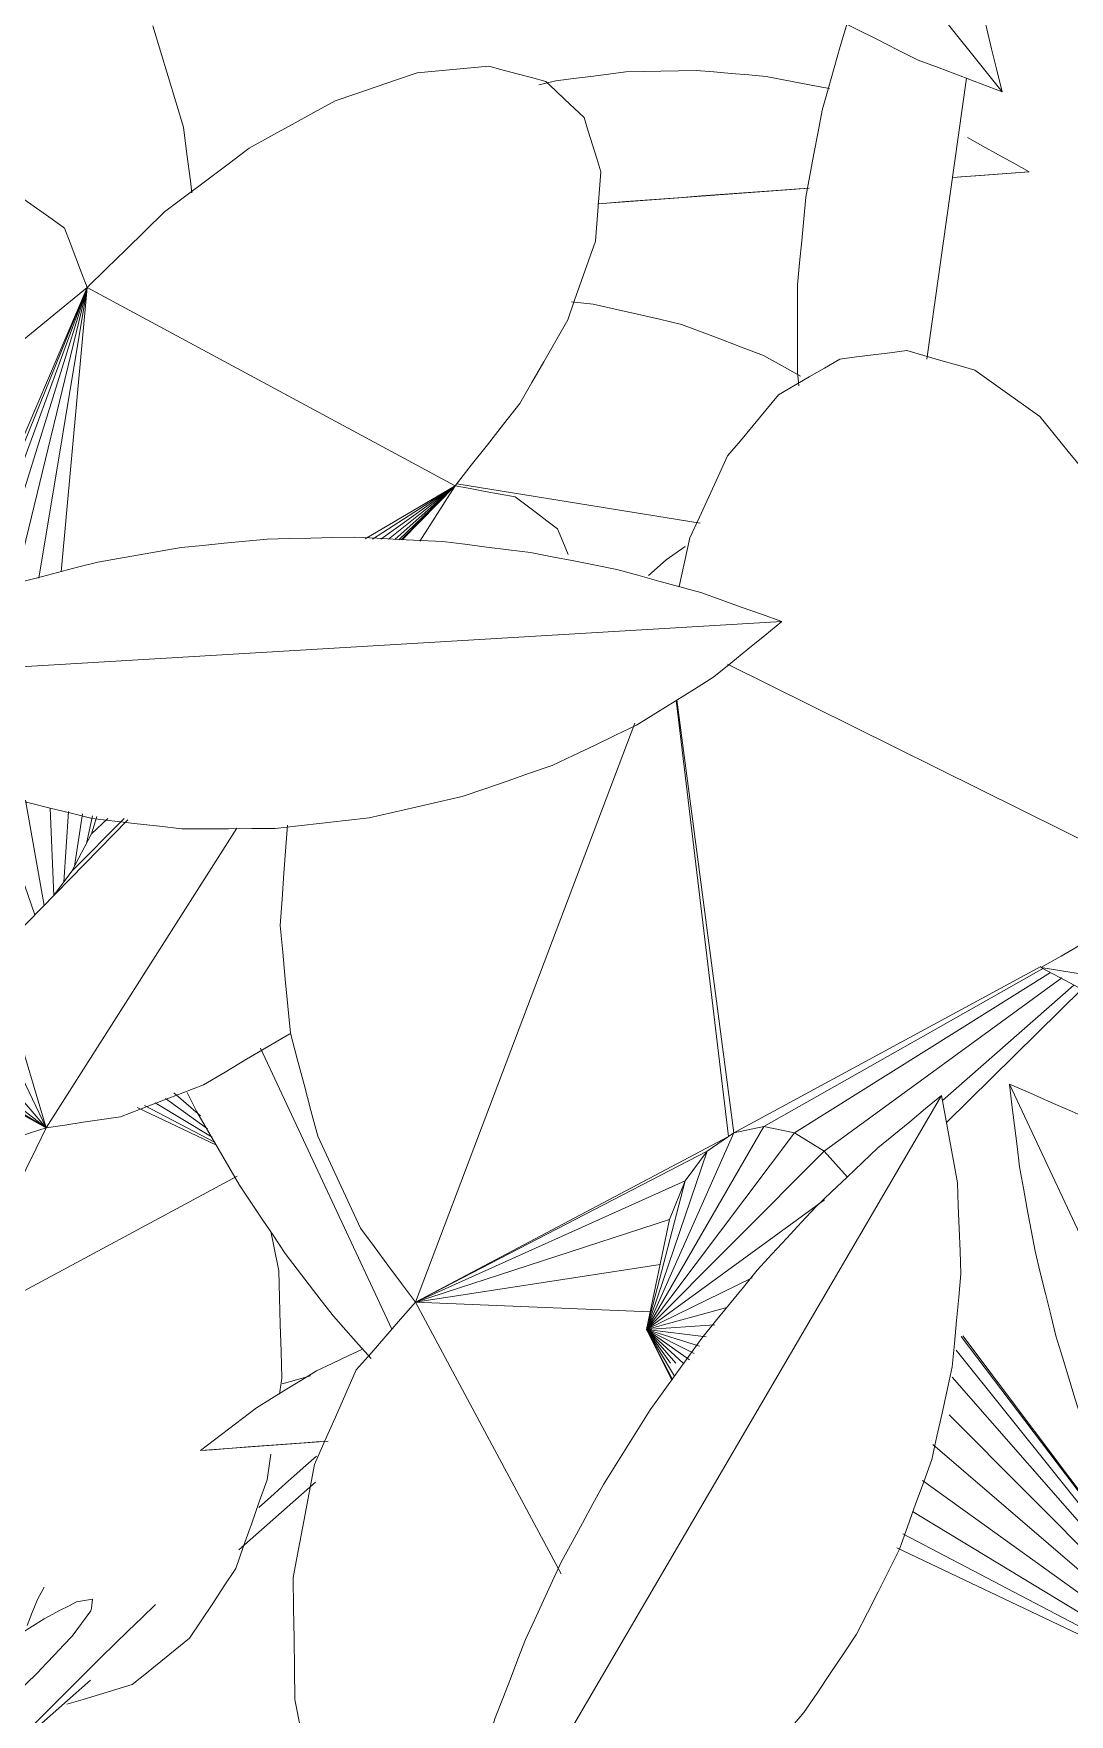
# Model space of a CAD drawing. Header units: metres. Extents: x 13.9 to 26.7, y -0.2 to 3.2.
# Drawn here: x 21.2432 to 21.3017, y 0.4246 to 0.5195 of the extents above; entities that cross this region are included whole.
import ezdxf

# ---------------------------------------------------------------- set-up
doc = ezdxf.new("R2010")
doc.units = ezdxf.units.M
doc.layers.add('Importações nas famílias', color=10, linetype='Continuous', lineweight=5)
doc.layers.add('Vegetação', color=7, linetype='Continuous', lineweight=5)

# ---------------------------------------------------------------- blocks, each defined once
blk = doc.blocks.new('Planta_pergolado_12200 - plantas pergolado_skp_Component_12-V2588-Corte 1')
at = {"layer": 'Importações nas famílias'}
for p, q in [((21.258589, 0.438685), (21.259186, 0.4392)), ((21.259145, 0.43774), (21.254815, 0.433929)), ((21.243838, 0.431808), (21.243456, 0.431128)), ((21.246446, 0.426562), (21.243363, 0.423848)), ((21.241478, 0.425078), (21.241374, 0.424282)), ((21.243274, 0.424082), (21.244014, 0.424838))]:
    blk.add_line(p, q, dxfattribs=at)
at = {"layer": 'Importações nas famílias', "flags": 128}
for points in [[(21.25886, 0.443737), (21.258062, 0.44351), (21.257265, 0.443283)], [(21.255939, 0.436309), (21.256601, 0.436903), (21.257264, 0.437497), (21.257927, 0.438091), (21.258589, 0.438685)], [(21.243456, 0.431128), (21.243162, 0.430395), (21.242869, 0.429661)], [(21.247054, 0.427869), (21.247816, 0.428611), (21.248579, 0.429353), (21.249341, 0.430095), (21.250103, 0.430837)], [(21.244014, 0.424838), (21.244774, 0.425596), (21.245534, 0.426353), (21.246294, 0.427111), (21.247054, 0.427869)]]:
    blk.add_lwpolyline(points, dxfattribs=at)
blk = doc.blocks.new('Planta_pergolado_12200 - plantas pergolado_skp_Component_12-V2589-Corte 1')
at = {"layer": 'Importações nas famílias'}
for p, q in [((21.259848, 0.440059), (21.252652, 0.439525)), ((21.258503, 0.439961), (21.259395, 0.440028))]:
    blk.add_line(p, q, dxfattribs=at)
at = {"layer": 'Importações nas famílias', "flags": 128}
for points in [[(21.261746, 0.44523), (21.260984, 0.444868), (21.260087, 0.444442), (21.25919, 0.444016)], [(21.25919, 0.444016), (21.258343, 0.443498), (21.257496, 0.44298), (21.256649, 0.442461), (21.255803, 0.441943)], [(21.255803, 0.441943), (21.255015, 0.441339), (21.254227, 0.440734), (21.253439, 0.44013), (21.252652, 0.439525)], [(21.252652, 0.439525), (21.253323, 0.439575), (21.253995, 0.439625), (21.254667, 0.439676), (21.255338, 0.439726)], [(21.255338, 0.439726), (21.256129, 0.439785), (21.25692, 0.439844), (21.257712, 0.439903), (21.258503, 0.439961)]]:
    blk.add_lwpolyline(points, dxfattribs=at)
blk = doc.blocks.new('Planta_pergolado_12200 - plantas pergolado_skp_Component_17-V2591-Corte 1')
at = {"layer": 'Importações nas famílias', "flags": 128}
for points in [[(21.245653, 0.430982), (21.245198, 0.430746), (21.244743, 0.43051), (21.244287, 0.430274), (21.243832, 0.430038)], [(21.246555, 0.431131), (21.246329, 0.431094), (21.246104, 0.431056), (21.245879, 0.431019), (21.245653, 0.430982)], [(21.246473, 0.430476), (21.246494, 0.430639), (21.246514, 0.430803), (21.246534, 0.430967), (21.246555, 0.431131)], [(21.243832, 0.430038), (21.243177, 0.429619), (21.242522, 0.429201), (21.241868, 0.428782), (21.241213, 0.428364)], [(21.245416, 0.42906), (21.24568, 0.429414), (21.245945, 0.429768), (21.246209, 0.430122), (21.246473, 0.430476)], [(21.243453, 0.426981), (21.243944, 0.427501), (21.244435, 0.42802), (21.244925, 0.42854), (21.245416, 0.42906)], [(21.24072, 0.42438), (21.241403, 0.42503), (21.242087, 0.42568), (21.24277, 0.426331), (21.243453, 0.426981)]]:
    blk.add_lwpolyline(points, dxfattribs=at)
blk = doc.blocks.new('Planta_pergolado_12200 - plantas pergolado_skp_Component_16-V2592-Corte 1')
for name in ['Planta_pergolado_12200 - plantas pergolado_skp_Component_12-V2589-Corte 1', 'Planta_pergolado_12200 - plantas pergolado_skp_Component_12-V2588-Corte 1', 'Planta_pergolado_12200 - plantas pergolado_skp_Component_17-V2591-Corte 1']:
    blk.add_blockref(name, (0, 0))
blk = doc.blocks.new('Planta_pergolado_12200 - plantas pergolado_skp_Component_12-V93-Corte 1')
at = {"layer": 'Importações nas famílias'}
for p, q in [((16.60764, 0.498011), (16.606567, 0.498764)), ((16.608627, 0.497114), (16.60764, 0.498011))]:
    blk.add_line(p, q, dxfattribs=at)
blk = doc.blocks.new('Planta_pergolado_12200 - plantas pergolado_skp_Component_17-V2645-Corte 1')
at = {"layer": 'Importações nas famílias'}
for p, q in [((21.210377, 0.47585), (21.246261, 0.505155)), ((21.246261, 0.505155), (21.238522, 0.487059)), ((21.23899, 0.487248), (21.246261, 0.505155)), ((21.239802, 0.487575), (21.246261, 0.505155)), ((21.246261, 0.505155), (21.240871, 0.48788)), ((21.246261, 0.505155), (21.242177, 0.488337)), ((21.243532, 0.48875), (21.246261, 0.505155)), ((21.244783, 0.489107), (21.246261, 0.505155)), ((21.267008, 0.493961), (21.246261, 0.505155)), ((21.261934, 0.490968), (21.267008, 0.493961)), ((21.267008, 0.493961), (21.262358, 0.490962)), ((21.267008, 0.493961), (21.262826, 0.490956)), ((21.267008, 0.493961), (21.26326, 0.49095)), ((21.267008, 0.493961), (21.263609, 0.490945)), ((21.267008, 0.493961), (21.263837, 0.490924)), ((21.267008, 0.493961), (21.263993, 0.490928)), ((21.267008, 0.493961), (21.264035, 0.490924)), ((21.267008, 0.493961), (21.26502, 0.490839)), ((21.243306, 0.469754), (21.240832, 0.47684)), ((21.24278, 0.476219), (21.243831, 0.47029)), ((21.244373, 0.470845), (21.244169, 0.475777)), ((21.244936, 0.471603), (21.245207, 0.475591)), ((21.248349, 0.475189), (21.245388, 0.472211)), ((21.245545, 0.472506), (21.245997, 0.47545)), ((21.246559, 0.47535), (21.246218, 0.473777)), ((21.246804, 0.475306), (21.246509, 0.474325)), ((21.247418, 0.475196), (21.246509, 0.474325)), ((21.24855, 0.475109), (21.241051, 0.46745)), ((21.254709, 0.474643), (21.243947, 0.457739)), ((21.246509, 0.474325), (21.245388, 0.472211)), ((21.245388, 0.472211), (21.244366, 0.470836)), ((21.241051, 0.46745), (21.243947, 0.457739)), ((21.239776, 0.466436), (21.243947, 0.457739)), ((21.237581, 0.465138), (21.243947, 0.457739)), ((21.243947, 0.457739), (21.232047, 0.464322)), ((21.243947, 0.457739), (21.23358, 0.464044)), ((21.235468, 0.464322), (21.243947, 0.457739)), ((21.208947, 0.446546), (21.243947, 0.457739))]:
    blk.add_line(p, q, dxfattribs=at)
at = {"layer": 'Importações nas famílias', "flags": 128}
for points in [[(21.260256, 0.515695), (21.261409, 0.51609), (21.262561, 0.516484), (21.263714, 0.516879), (21.264867, 0.517273)], [(21.264867, 0.517273), (21.265879, 0.517366), (21.266892, 0.517459), (21.267904, 0.517552), (21.268917, 0.517644)], [(21.268917, 0.517644), (21.26972, 0.517429), (21.270523, 0.517214), (21.271326, 0.516998), (21.27213, 0.516783)], [(21.27213, 0.516783), (21.272669, 0.516274), (21.273208, 0.515765), (21.273747, 0.515256), (21.274286, 0.514747)], [(21.255398, 0.513017), (21.256613, 0.513687), (21.257827, 0.514356), (21.259042, 0.515026), (21.260256, 0.515695)], [(21.274286, 0.514747), (21.274525, 0.51398), (21.274763, 0.513212), (21.275002, 0.512444), (21.27524, 0.511677)], [(21.250625, 0.509422), (21.251818, 0.510321), (21.253012, 0.51122), (21.254205, 0.512118), (21.255398, 0.513017)], [(21.27524, 0.511677), (21.275162, 0.510703), (21.275083, 0.509729), (21.275005, 0.508754), (21.274926, 0.50778)], [(21.242191, 0.510495), (21.242888, 0.509998), (21.243585, 0.509501), (21.244282, 0.509004), (21.24498, 0.508507)], [(21.246261, 0.505155), (21.247352, 0.506222), (21.248443, 0.507288), (21.249534, 0.508355), (21.250625, 0.509422)], [(21.24498, 0.508507), (21.2453, 0.507669), (21.24562, 0.506831), (21.245941, 0.505993), (21.246261, 0.505155)], [(21.274926, 0.50778), (21.274536, 0.506666), (21.274146, 0.505552), (21.273756, 0.504438), (21.273366, 0.503324)], [(21.273366, 0.503324), (21.272691, 0.502145), (21.272016, 0.500967), (21.27134, 0.499789), (21.270665, 0.49861)], [(21.270665, 0.49861), (21.269751, 0.497448), (21.268837, 0.496286), (21.267923, 0.495124), (21.267008, 0.493961)], [(21.267008, 0.493961), (21.267858, 0.493807), (21.268708, 0.493653), (21.269558, 0.493499), (21.270408, 0.493344)], [(21.270408, 0.493344), (21.271004, 0.492892), (21.271599, 0.49244), (21.272195, 0.491987), (21.272791, 0.491535)], [(21.272791, 0.491535), (21.273091, 0.490816), (21.273392, 0.490096)], [(21.257686, 0.463044), (21.256469, 0.462324), (21.255252, 0.461605), (21.254035, 0.460885), (21.252819, 0.460166)], [(21.252819, 0.460166), (21.251647, 0.459713), (21.250476, 0.459261), (21.249304, 0.458809), (21.248132, 0.458356)], [(21.248132, 0.458356), (21.247086, 0.458202), (21.24604, 0.458048), (21.244993, 0.457894), (21.243947, 0.457739)], [(21.243947, 0.457739), (21.243381, 0.456577), (21.242816, 0.455415), (21.24225, 0.454253), (21.241684, 0.453091)]]:
    blk.add_lwpolyline(points, dxfattribs=at)
blk = doc.blocks.new('Planta_pergolado_12200 - plantas pergolado_skp_Component_16-V2646-Corte 1')
blk.add_blockref('Planta_pergolado_12200 - plantas pergolado_skp_Component_17-V2645-Corte 1', (0, 0))
at = {"extrusion": (0, 0, -1), "zscale": -0.9999999999999994}
blk.add_blockref('Planta_pergolado_12200 - plantas pergolado_skp_Component_12-V93-Corte 1', (-37.88655, -0.008219), dxfattribs=at)
blk = doc.blocks.new('Planta_pergolado_12200 - plantas pergolado_skp_Component_12-V2654-Corte 1')
at = {"layer": 'Importações nas famílias'}
for p, q in [((21.296486, 0.521413), (21.298687, 0.537071)), ((21.296319, 0.534033), (21.295776, 0.533114)), ((21.296911, 0.534793), (21.296319, 0.534033)), ((21.289086, 0.51995), (21.289131, 0.520066)), ((21.293632, 0.501108), (21.29586, 0.516962)), ((21.286409, 0.499606), (21.286335, 0.500378))]:
    blk.add_line(p, q, dxfattribs=at)
at = {"layer": 'Importações nas famílias', "flags": 128}
for points in [[(21.295718, 0.533197), (21.29646, 0.534166), (21.297202, 0.535134), (21.297944, 0.536103), (21.298687, 0.537071)], [(21.293762, 0.530065), (21.294414, 0.531109), (21.295066, 0.532153), (21.295718, 0.533197)], [(21.287715, 0.515156), (21.288058, 0.516354), (21.2884, 0.517553), (21.288743, 0.518752), (21.289086, 0.51995)], [(21.286794, 0.510259), (21.287024, 0.511483), (21.287254, 0.512708), (21.287485, 0.513932), (21.287715, 0.515156)], [(21.286332, 0.505315), (21.286447, 0.506551), (21.286563, 0.507787), (21.286678, 0.509023), (21.286794, 0.510259)], [(21.286335, 0.500378), (21.286334, 0.501613), (21.286333, 0.502847), (21.286333, 0.504081), (21.286332, 0.505315)]]:
    blk.add_lwpolyline(points, dxfattribs=at)
blk = doc.blocks.new('Planta_pergolado_12200 - plantas pergolado_skp_Component_16-V2656-Corte 1')
blk.add_blockref('Planta_pergolado_12200 - plantas pergolado_skp_Component_12-V2654-Corte 1', (0, 0))
blk = doc.blocks.new('Planta_pergolado_12200 - plantas pergolado_skp_-V2661-Corte 1')
for name in ['Planta_pergolado_12200 - plantas pergolado_skp_Component_16-V2656-Corte 1', 'Planta_pergolado_12200 - plantas pergolado_skp_Component_16-V2646-Corte 1']:
    blk.add_blockref(name, (0, 0))
blk = doc.blocks.new('Planta_pergolado_12200 - plantas pergolado_skp_-V2662-Corte 1')
for name in ['Planta_pergolado_12200 - plantas pergolado_skp_-V2661-Corte 1', 'Planta_pergolado_12200 - plantas pergolado_skp_Component_16-V2592-Corte 1']:
    blk.add_blockref(name, (0, 0))
blk = doc.blocks.new('Planta_pergolado_12200 - plantas pergolado_skp_Component_12-V98-Corte 1')
at = {"layer": 'Importações nas famílias'}
blk.add_line((16.678816, 0.396861), (16.645521, 0.355143), dxfattribs=at)
at = {"layer": 'Importações nas famílias', "flags": 128}
for points in [[(16.678816, 0.396861), (16.677868, 0.396513), (16.67692, 0.396165), (16.675971, 0.395818), (16.675023, 0.39547)], [(16.679279, 0.393304), (16.679163, 0.394193), (16.679047, 0.395083), (16.678932, 0.395972), (16.678816, 0.396861)], [(16.675023, 0.39547), (16.67409, 0.395001), (16.673157, 0.394533), (16.672224, 0.394064), (16.671291, 0.393596)], [(16.671291, 0.393596), (16.670383, 0.393012), (16.669476, 0.392428), (16.668568, 0.391844), (16.667661, 0.39126)], [(16.679018, 0.389452), (16.679083, 0.390415), (16.679148, 0.391378), (16.679213, 0.392341), (16.679279, 0.393304)], [(16.667661, 0.39126), (16.666789, 0.390567), (16.665917, 0.389873), (16.665045, 0.38918), (16.664173, 0.388487)], [(16.678039, 0.385394), (16.678283, 0.386408), (16.678528, 0.387423), (16.678773, 0.388437), (16.679018, 0.389452)], [(16.664173, 0.388487), (16.663346, 0.387693), (16.662519, 0.386899), (16.661692, 0.386104), (16.660866, 0.38531)], [(16.660866, 0.38531), (16.660093, 0.384423), (16.659321, 0.383536), (16.658549, 0.382649), (16.657776, 0.381762)], [(16.676365, 0.381225), (16.676784, 0.382267), (16.677202, 0.383309), (16.67762, 0.384352), (16.678039, 0.385394)], [(16.657776, 0.381762), (16.657067, 0.380793), (16.656358, 0.379823), (16.655648, 0.378854), (16.654939, 0.377884)], [(16.674036, 0.377045), (16.674619, 0.37809), (16.675201, 0.379135), (16.675783, 0.38018), (16.676365, 0.381225)], [(16.654939, 0.377884), (16.654301, 0.376843), (16.653662, 0.375801), (16.653024, 0.37476), (16.652385, 0.373718)], [(16.671107, 0.372949), (16.671839, 0.373973), (16.672571, 0.374997), (16.673304, 0.376021), (16.674036, 0.377045)], [(16.652385, 0.373718), (16.651825, 0.372617), (16.651265, 0.371515), (16.650704, 0.370413), (16.650144, 0.369312)], [(16.667645, 0.369036), (16.66851, 0.370014), (16.669376, 0.370993), (16.670241, 0.371971), (16.671107, 0.372949)], [(16.650144, 0.369312), (16.649667, 0.368162), (16.649191, 0.367012), (16.648715, 0.365862), (16.648239, 0.364712)], [(16.663732, 0.365396), (16.66471, 0.366306), (16.665688, 0.367216), (16.666666, 0.368126), (16.667645, 0.369036)], [(16.65946, 0.362115), (16.660528, 0.362936), (16.661596, 0.363756), (16.662664, 0.364576), (16.663732, 0.365396)], [(16.648239, 0.364712), (16.647852, 0.363527), (16.647466, 0.362342), (16.647079, 0.361157), (16.646692, 0.359972)], [(16.65493, 0.35927), (16.656062, 0.359982), (16.657195, 0.360693), (16.658327, 0.361404), (16.65946, 0.362115)], [(16.646692, 0.359972), (16.646399, 0.358765), (16.646106, 0.357558), (16.645813, 0.356351), (16.645521, 0.355143)], [(16.650246, 0.356928), (16.651417, 0.357514), (16.652588, 0.358099), (16.653759, 0.358685), (16.65493, 0.35927)], [(16.645521, 0.355143), (16.646702, 0.35559), (16.647883, 0.356036), (16.649065, 0.356482), (16.650246, 0.356928)]]:
    blk.add_lwpolyline(points, dxfattribs=at)
blk = doc.blocks.new('Planta_pergolado_12200 - plantas pergolado_skp_Component_12-V99-Corte 1')
at = {"layer": 'Importações nas famílias'}
blk.add_line((16.590183, 0.297102), (16.643327, 0.305728), dxfattribs=at)
at = {"layer": 'Importações nas famílias', "flags": 128}
for points in [[(16.612776, 0.312158), (16.61153, 0.311871), (16.610284, 0.311584), (16.609039, 0.311297), (16.607793, 0.31101)], [(16.617995, 0.312666), (16.61669, 0.312539), (16.615385, 0.312412), (16.614081, 0.312285), (16.612776, 0.312158)], [(16.623329, 0.312523), (16.621995, 0.312559), (16.620662, 0.312595), (16.619329, 0.31263), (16.617995, 0.312666)], [(16.628652, 0.311732), (16.627321, 0.31193), (16.625991, 0.312127), (16.62466, 0.312325), (16.623329, 0.312523)], [(16.63384, 0.310311), (16.632543, 0.310666), (16.631246, 0.311021), (16.629949, 0.311377), (16.628652, 0.311732)], [(16.607793, 0.31101), (16.606636, 0.31057), (16.605479, 0.31013), (16.604322, 0.30969), (16.603164, 0.30925)], [(16.63877, 0.308294), (16.637537, 0.308798), (16.636305, 0.309302), (16.635072, 0.309807), (16.63384, 0.310311)], [(16.603164, 0.30925), (16.602123, 0.308667), (16.601081, 0.308084), (16.60004, 0.307501), (16.598998, 0.306919)], [(16.643327, 0.305728), (16.642188, 0.30637), (16.641048, 0.307011), (16.639909, 0.307653), (16.63877, 0.308294)], [(16.598998, 0.306919), (16.598096, 0.306207), (16.597195, 0.305495), (16.596293, 0.304782), (16.595392, 0.30407)], [(16.639026, 0.303411), (16.640101, 0.30399), (16.641176, 0.304569), (16.642252, 0.305149), (16.643327, 0.305728)], [(16.595392, 0.30407), (16.594651, 0.303246), (16.593911, 0.302422), (16.593171, 0.301597), (16.59243, 0.300773)], [(16.63453, 0.301331), (16.635654, 0.301851), (16.636778, 0.302371), (16.637902, 0.302891), (16.639026, 0.303411)], [(16.59243, 0.300773), (16.591868, 0.299855), (16.591307, 0.298938), (16.590745, 0.29802), (16.590183, 0.297102)], [(16.629889, 0.299511), (16.631049, 0.299966), (16.632209, 0.300421), (16.633369, 0.300876), (16.63453, 0.301331)], [(16.625155, 0.297973), (16.626338, 0.298358), (16.627522, 0.298742), (16.628705, 0.299127), (16.629889, 0.299511)], [(16.62038, 0.296732), (16.621574, 0.297043), (16.622767, 0.297353), (16.623961, 0.297663), (16.625155, 0.297973)], [(16.590183, 0.297102), (16.591089, 0.296845), (16.591994, 0.296587), (16.5929, 0.296329), (16.593805, 0.296071)], [(16.593805, 0.296071), (16.594788, 0.295893), (16.59577, 0.295715), (16.596753, 0.295537), (16.597735, 0.295359)], [(16.615617, 0.295804), (16.616808, 0.296036), (16.617999, 0.296268), (16.619189, 0.2965), (16.62038, 0.296732)], [(16.597735, 0.295359), (16.598784, 0.295262), (16.599832, 0.295166), (16.600881, 0.29507), (16.601929, 0.294973)], [(16.601929, 0.294973), (16.603032, 0.29496), (16.604135, 0.294946), (16.605238, 0.294933), (16.606341, 0.294919)], [(16.606341, 0.294919), (16.607485, 0.294989), (16.60863, 0.295058), (16.609775, 0.295128), (16.61092, 0.295197)], [(16.61092, 0.295197), (16.612095, 0.295349), (16.613269, 0.2955), (16.614443, 0.295652), (16.615617, 0.295804)]]:
    blk.add_lwpolyline(points, dxfattribs=at)
blk = doc.blocks.new('Planta_pergolado_12200 - plantas pergolado_skp_Component_12-V100-Corte 1')
at = {"layer": 'Importações nas famílias'}
blk.add_line((16.677018, 0.250464), (16.64893, 0.298506), dxfattribs=at)
at = {"layer": 'Importações nas famílias', "flags": 128}
for points in [[(16.64893, 0.298506), (16.648708, 0.297273), (16.648486, 0.296041), (16.648264, 0.294808), (16.648042, 0.293576)], [(16.652526, 0.295537), (16.651627, 0.296279), (16.650728, 0.297022), (16.649829, 0.297764), (16.64893, 0.298506)], [(16.656006, 0.29224), (16.655136, 0.293064), (16.654266, 0.293889), (16.653396, 0.294713), (16.652526, 0.295537)], [(16.648042, 0.293576), (16.647991, 0.292289), (16.647941, 0.291002), (16.64789, 0.289716), (16.647839, 0.288429)], [(16.65933, 0.28865), (16.658499, 0.289547), (16.657668, 0.290445), (16.656837, 0.291342), (16.656006, 0.29224)], [(16.647839, 0.288429), (16.64796, 0.287118), (16.648082, 0.285807), (16.648203, 0.284496), (16.648325, 0.283185)], [(16.662461, 0.284808), (16.661678, 0.285768), (16.660895, 0.286729), (16.660112, 0.287689), (16.65933, 0.28865)], [(16.665365, 0.280756), (16.664639, 0.281769), (16.663913, 0.282782), (16.663187, 0.283795), (16.662461, 0.284808)], [(16.648325, 0.283185), (16.648615, 0.28188), (16.648906, 0.280576), (16.649197, 0.279271), (16.649487, 0.277967)], [(16.668009, 0.276539), (16.667348, 0.277593), (16.666687, 0.278647), (16.666026, 0.279701), (16.665365, 0.280756)], [(16.649487, 0.277967), (16.649941, 0.2767), (16.650394, 0.275432), (16.650847, 0.274165), (16.651301, 0.272898)], [(16.670365, 0.272204), (16.669776, 0.273288), (16.669187, 0.274372), (16.668598, 0.275455), (16.668009, 0.276539)], [(16.651301, 0.272898), (16.651906, 0.271697), (16.652511, 0.270497), (16.653116, 0.269297), (16.653721, 0.268096)], [(16.672405, 0.2678), (16.671895, 0.268901), (16.671385, 0.270002), (16.670875, 0.271103), (16.670365, 0.272204)], [(16.653721, 0.268096), (16.654464, 0.266991), (16.655207, 0.265886), (16.65595, 0.26478), (16.656693, 0.263675)], [(16.674107, 0.263375), (16.673682, 0.264481), (16.673256, 0.265587), (16.67283, 0.266694), (16.672405, 0.2678)], [(16.656693, 0.263675), (16.657556, 0.262691), (16.658419, 0.261707), (16.659282, 0.260722), (16.660145, 0.259738)], [(16.675453, 0.258978), (16.675116, 0.260077), (16.67478, 0.261176), (16.674444, 0.262275), (16.674107, 0.263375)], [(16.660145, 0.259738), (16.661108, 0.258898), (16.662072, 0.258058), (16.663035, 0.257218), (16.663998, 0.256377)], [(16.676427, 0.254658), (16.676183, 0.255738), (16.67594, 0.256818), (16.675696, 0.257898), (16.675453, 0.258978)], [(16.663998, 0.256377), (16.665038, 0.255701), (16.666079, 0.255025), (16.66712, 0.254348), (16.66816, 0.253672)], [(16.677018, 0.250464), (16.67687, 0.251513), (16.676723, 0.252561), (16.676575, 0.25361), (16.676427, 0.254658)], [(16.66816, 0.253672), (16.669254, 0.253175), (16.670347, 0.252679), (16.671441, 0.252182), (16.672534, 0.251685)], [(16.672534, 0.251685), (16.673655, 0.25138), (16.674776, 0.251075), (16.675897, 0.250769), (16.677018, 0.250464)]]:
    blk.add_lwpolyline(points, dxfattribs=at)
blk = doc.blocks.new('Planta_pergolado_12200 - plantas pergolado_skp_Component_12-V101-Corte 1')
at = {"layer": 'Importações nas famílias'}
blk.add_line((16.621676, 0.249074), (16.645103, 0.299144), dxfattribs=at)
at = {"layer": 'Importações nas famílias', "flags": 128}
for points in [[(16.645103, 0.299144), (16.643924, 0.298627), (16.642745, 0.29811), (16.641566, 0.297593), (16.640387, 0.297076)], [(16.644533, 0.294468), (16.644676, 0.295637), (16.644818, 0.296806), (16.644961, 0.297975), (16.645103, 0.299144)], [(16.640387, 0.297076), (16.639266, 0.296389), (16.638146, 0.295702), (16.637026, 0.295015), (16.635905, 0.294328)], [(16.635905, 0.294328), (16.63487, 0.293487), (16.633835, 0.292646), (16.6328, 0.291805), (16.631765, 0.290964)], [(16.643656, 0.289712), (16.643875, 0.290901), (16.644094, 0.29209), (16.644314, 0.293279), (16.644533, 0.294468)], [(16.631765, 0.290964), (16.630839, 0.289988), (16.629914, 0.289013), (16.628988, 0.288038), (16.628062, 0.287063)], [(16.642483, 0.284928), (16.642776, 0.286124), (16.643069, 0.28732), (16.643363, 0.288516), (16.643656, 0.289712)], [(16.628062, 0.287063), (16.627268, 0.285976), (16.626473, 0.28489), (16.625679, 0.283803), (16.624884, 0.282717)], [(16.641026, 0.280171), (16.64139, 0.281361), (16.641755, 0.28255), (16.642119, 0.283739), (16.642483, 0.284928)], [(16.624884, 0.282717), (16.62424, 0.281544), (16.623595, 0.280372), (16.622951, 0.2792), (16.622306, 0.278027)], [(16.639302, 0.275493), (16.639733, 0.276663), (16.640164, 0.277832), (16.640595, 0.279002), (16.641026, 0.280171)], [(16.622306, 0.278027), (16.621826, 0.276797), (16.621347, 0.275566), (16.620867, 0.274335), (16.620387, 0.273105)], [(16.63733, 0.270946), (16.637823, 0.272083), (16.638316, 0.27322), (16.638809, 0.274357), (16.639302, 0.275493)], [(16.620387, 0.273105), (16.620084, 0.271845), (16.61978, 0.270585), (16.619477, 0.269325), (16.619173, 0.268064)], [(16.635132, 0.266581), (16.635682, 0.267672), (16.636231, 0.268764), (16.636781, 0.269855), (16.63733, 0.270946)], [(16.619173, 0.268064), (16.619053, 0.266804), (16.618933, 0.265544), (16.618813, 0.264285), (16.618693, 0.263025)], [(16.632733, 0.262445), (16.633332, 0.263479), (16.633932, 0.264513), (16.634532, 0.265547), (16.635132, 0.266581)], [(16.618693, 0.263025), (16.618759, 0.261794), (16.618825, 0.260564), (16.618891, 0.259334), (16.618957, 0.258103)], [(16.630158, 0.258586), (16.630801, 0.259551), (16.631445, 0.260516), (16.632089, 0.26148), (16.632733, 0.262445)], [(16.618957, 0.258103), (16.619207, 0.256932), (16.619458, 0.25576), (16.619709, 0.254588), (16.619959, 0.253417)], [(16.627436, 0.255045), (16.628117, 0.25593), (16.628797, 0.256816), (16.629477, 0.257701), (16.630158, 0.258586)], [(16.624599, 0.251863), (16.625308, 0.252658), (16.626017, 0.253454), (16.626727, 0.25425), (16.627436, 0.255045)], [(16.619959, 0.253417), (16.620388, 0.252331), (16.620818, 0.251245), (16.621247, 0.25016), (16.621676, 0.249074)], [(16.621676, 0.249074), (16.622407, 0.249771), (16.623138, 0.250468), (16.623868, 0.251166), (16.624599, 0.251863)]]:
    blk.add_lwpolyline(points, dxfattribs=at)
blk = doc.blocks.new('Planta_pergolado_12200 - plantas pergolado_skp_Component_12-V102-Corte 1')
at = {"layer": 'Importações nas famílias'}
blk.add_line((16.712955, 0.321979), (16.657951, 0.325246), dxfattribs=at)
at = {"layer": 'Importações nas famílias', "flags": 128}
for points in [[(16.672115, 0.329144), (16.670897, 0.328903), (16.669679, 0.328663), (16.668462, 0.328422), (16.667244, 0.328181)], [(16.677063, 0.329754), (16.675826, 0.329602), (16.674589, 0.329449), (16.673352, 0.329296), (16.672115, 0.329144)], [(16.682035, 0.330005), (16.680792, 0.329943), (16.679549, 0.32988), (16.678306, 0.329817), (16.677063, 0.329754)], [(16.686973, 0.329895), (16.685739, 0.329923), (16.684504, 0.32995), (16.683269, 0.329978), (16.682035, 0.330005)], [(16.691825, 0.329424), (16.690612, 0.329542), (16.689399, 0.329659), (16.688186, 0.329777), (16.686973, 0.329895)], [(16.696536, 0.328598), (16.695358, 0.328804), (16.69418, 0.329011), (16.693003, 0.329217), (16.691825, 0.329424)], [(16.667244, 0.328181), (16.666059, 0.327855), (16.664875, 0.327529), (16.66369, 0.327203), (16.662505, 0.326877)], [(16.701053, 0.327425), (16.699924, 0.327718), (16.698794, 0.328011), (16.697665, 0.328304), (16.696536, 0.328598)], [(16.705326, 0.325919), (16.704258, 0.326296), (16.70319, 0.326672), (16.702121, 0.327049), (16.701053, 0.327425)], [(16.662505, 0.326877), (16.661367, 0.32647), (16.660228, 0.326062), (16.65909, 0.325654), (16.657951, 0.325246)], [(16.709309, 0.324097), (16.708313, 0.324553), (16.707317, 0.325008), (16.706322, 0.325464), (16.705326, 0.325919)], [(16.657951, 0.325246), (16.65891, 0.324465), (16.659869, 0.323683), (16.660827, 0.322901), (16.661786, 0.32212)], [(16.712955, 0.321979), (16.712044, 0.322509), (16.711132, 0.323038), (16.71022, 0.323568), (16.709309, 0.324097)], [(16.661786, 0.32212), (16.662874, 0.321437), (16.663961, 0.320755), (16.665049, 0.320073), (16.666137, 0.31939)], [(16.709747, 0.319271), (16.710549, 0.319948), (16.711351, 0.320625), (16.712153, 0.321302), (16.712955, 0.321979)], [(16.666137, 0.31939), (16.667328, 0.318823), (16.668519, 0.318257), (16.669711, 0.31769), (16.670902, 0.317123)], [(16.70593, 0.317027), (16.706884, 0.317588), (16.707839, 0.318149), (16.708793, 0.31871), (16.709747, 0.319271)], [(16.670902, 0.317123), (16.672169, 0.316685), (16.673436, 0.316246), (16.674703, 0.315808), (16.675969, 0.31537)], [(16.701594, 0.3153), (16.702678, 0.315732), (16.703762, 0.316163), (16.704846, 0.316595), (16.70593, 0.317027)], [(16.675969, 0.31537), (16.677282, 0.315071), (16.678595, 0.314772), (16.679908, 0.314473), (16.681221, 0.314173)], [(16.69684, 0.31413), (16.698028, 0.314423), (16.699217, 0.314715), (16.700405, 0.315008), (16.701594, 0.3153)], [(16.681221, 0.314173), (16.682549, 0.31402), (16.683876, 0.313867), (16.685204, 0.313714), (16.686532, 0.313561)], [(16.69178, 0.313546), (16.693045, 0.313692), (16.69431, 0.313838), (16.695575, 0.313984), (16.69684, 0.31413)], [(16.686532, 0.313561), (16.687844, 0.313557), (16.689156, 0.313553), (16.690468, 0.31355), (16.69178, 0.313546)]]:
    blk.add_lwpolyline(points, dxfattribs=at)
blk = doc.blocks.new('Planta_pergolado_12200 - plantas pergolado_skp_Component_17-V2716-Corte 1')
at = {"layer": 'Importações nas famílias'}
for p, q in [((21.282386, 0.483894), (21.308047, 0.47117)), ((21.279486, 0.481861), (21.282434, 0.457249)), ((21.282738, 0.45746), (21.279526, 0.481889)), ((21.264774, 0.447901), (21.277158, 0.480574)), ((21.300059, 0.466843), (21.282738, 0.45746)), ((21.300244, 0.46676), (21.28442, 0.457817)), ((21.286159, 0.45746), (21.300594, 0.466501)), ((21.287835, 0.456412), (21.301233, 0.466194)), ((21.294507, 0.459285), (21.301917, 0.465789)), ((21.294731, 0.458041), (21.302398, 0.4656)), ((21.282434, 0.457249), (21.264774, 0.447901)), ((21.27781, 0.446363), (21.28442, 0.457817)), ((21.27781, 0.446363), (21.282738, 0.45746)), ((21.27781, 0.446363), (21.286159, 0.45746)), ((21.282434, 0.457249), (21.281227, 0.456412)), ((21.282738, 0.45746), (21.282434, 0.457249)), ((21.28442, 0.457817), (21.282738, 0.45746)), ((21.286159, 0.45746), (21.28442, 0.457817)), ((21.287835, 0.456412), (21.286159, 0.45746)), ((21.281227, 0.456412), (21.264774, 0.447901)), ((21.27781, 0.446363), (21.281227, 0.456412)), ((21.27781, 0.446363), (21.287835, 0.456412)), ((21.281227, 0.456412), (21.279989, 0.454744)), ((21.289149, 0.45495), (21.287835, 0.456412)), ((21.279989, 0.454744), (21.264774, 0.447901)), ((21.27781, 0.446363), (21.279989, 0.454744)), ((21.279989, 0.454744), (21.279109, 0.452571)), ((21.27781, 0.446363), (21.287851, 0.453665)), ((21.279109, 0.452571), (21.264774, 0.447901)), ((21.27781, 0.446363), (21.279109, 0.452571)), ((21.278577, 0.450029), (21.264774, 0.447901)), ((21.283774, 0.449268), (21.27781, 0.446363)), ((21.264774, 0.447901), (21.272989, 0.432578)), ((21.278035, 0.44735), (21.264774, 0.447901)), ((21.27781, 0.446363), (21.282347, 0.44759)), ((21.281657, 0.446627), (21.27781, 0.446363)), ((21.279169, 0.444451), (21.27781, 0.446363)), ((21.27781, 0.446363), (21.280235, 0.444643)), ((21.28049, 0.444999), (21.27781, 0.446363)), ((21.27781, 0.446363), (21.280793, 0.445421)), ((21.281167, 0.445944), (21.27781, 0.446363)), ((21.27781, 0.446363), (21.279882, 0.444451)), ((21.27781, 0.446363), (21.279467, 0.444451)), ((21.27781, 0.446363), (21.279388, 0.443716)), ((21.27781, 0.446363), (21.279271, 0.443542)), ((21.27781, 0.446363), (21.279235, 0.443488)), ((21.306156, 0.431959), (21.295552, 0.445969)), ((21.306084, 0.432112), (21.29566, 0.445993)), ((21.306587, 0.431038), (21.295287, 0.44519)), ((21.307159, 0.429825), (21.295051, 0.443667)), ((21.307889, 0.428467), (21.294884, 0.441548)), ((21.308456, 0.427418), (21.293965, 0.439858)), ((21.308853, 0.426684), (21.293379, 0.437831)), ((21.309115, 0.426201), (21.292816, 0.436083)), ((21.309275, 0.425905), (21.292273, 0.434818)), ((21.291938, 0.434038), (21.30936, 0.425747))]:
    blk.add_line(p, q, dxfattribs=at)
at = {"layer": 'Importações nas famílias', "flags": 128}
for points in [[(21.288712, 0.50112), (21.28785, 0.500613), (21.286988, 0.500106), (21.286127, 0.499599), (21.285265, 0.499093)], [(21.292488, 0.501597), (21.291544, 0.501478), (21.2906, 0.501359), (21.289656, 0.501239), (21.288712, 0.50112)], [(21.296336, 0.50049), (21.295374, 0.500767), (21.294412, 0.501043), (21.29345, 0.50132), (21.292488, 0.501597)], [(21.299995, 0.497875), (21.29908, 0.498529), (21.298166, 0.499182), (21.297251, 0.499836), (21.296336, 0.50049)], [(21.285265, 0.499093), (21.284544, 0.498232), (21.283824, 0.497372), (21.283103, 0.496512), (21.282383, 0.495652)], [(21.303213, 0.49393), (21.302409, 0.494916), (21.301604, 0.495902), (21.300799, 0.496889), (21.299995, 0.497875)], [(21.282383, 0.495652), (21.281852, 0.494497), (21.281322, 0.493343), (21.280791, 0.492188), (21.280261, 0.491033)], [(21.280261, 0.491033), (21.279957, 0.489662), (21.279653, 0.488292)], [(21.257555, 0.474812), (21.257466, 0.473588), (21.257359, 0.472111), (21.257252, 0.470635), (21.257144, 0.469158)], [(21.257144, 0.469158), (21.257289, 0.46764), (21.257433, 0.466122), (21.257577, 0.464604), (21.257721, 0.463086)], [(21.257721, 0.463086), (21.258107, 0.46163), (21.258493, 0.460174), (21.258879, 0.458718), (21.259265, 0.457262)], [(21.259265, 0.457262), (21.259867, 0.455967), (21.260468, 0.454672), (21.261069, 0.453377), (21.261671, 0.452082)], [(21.261671, 0.452082), (21.262446, 0.451037), (21.263222, 0.449992), (21.263998, 0.448947), (21.264774, 0.447901)], [(21.264774, 0.447901), (21.26394, 0.446944), (21.263107, 0.445987), (21.262273, 0.44503), (21.261439, 0.444074)], [(21.261439, 0.444074), (21.260848, 0.44274), (21.260257, 0.441407), (21.259666, 0.440074), (21.259075, 0.43874)], [(21.259075, 0.43874), (21.258778, 0.437144), (21.25848, 0.435549), (21.258182, 0.433953), (21.257884, 0.432357)], [(21.257884, 0.432357), (21.257905, 0.430635), (21.257926, 0.428913), (21.257947, 0.427191), (21.257967, 0.425469)], [(21.257967, 0.425469), (21.258305, 0.423768), (21.258643, 0.422068), (21.25898, 0.420367), (21.259318, 0.418666)]]:
    blk.add_lwpolyline(points, dxfattribs=at)
blk = doc.blocks.new('Planta_pergolado_12200 - plantas pergolado_skp_Component_16-V2717-Corte 1')
at = {"extrusion": (0, 0, -1)}
for name, zscale in [('Planta_pergolado_12200 - plantas pergolado_skp_Component_12-V98-Corte 1', -1), ('Planta_pergolado_12200 - plantas pergolado_skp_Component_12-V102-Corte 1', -0.9999999999999998), ('Planta_pergolado_12200 - plantas pergolado_skp_Component_12-V99-Corte 1', -1), ('Planta_pergolado_12200 - plantas pergolado_skp_Component_12-V101-Corte 1', -0.9999999999999997), ('Planta_pergolado_12200 - plantas pergolado_skp_Component_12-V100-Corte 1', -1)]:
    blk.add_blockref(name, (-37.943386, 0.161062), dxfattribs=dict(at, zscale=zscale))
blk.add_blockref('Planta_pergolado_12200 - plantas pergolado_skp_Component_17-V2716-Corte 1', (0, 0))
blk = doc.blocks.new('Planta_pergolado_12200 - plantas pergolado_skp_-V2728-Corte 1')
blk.add_blockref('Planta_pergolado_12200 - plantas pergolado_skp_Component_16-V2717-Corte 1', (0, 0))
blk = doc.blocks.new('Planta_pergolado_12200 - plantas pergolado_skp_-V2729-Corte 1')
blk.add_blockref('Planta_pergolado_12200 - plantas pergolado_skp_-V2728-Corte 1', (0, 0))
blk = doc.blocks.new('Planta_pergolado_12200 - plantas pergolado_skp_-V2968-Corte 1')
for name in ['Planta_pergolado_12200 - plantas pergolado_skp_-V2729-Corte 1', 'Planta_pergolado_12200 - plantas pergolado_skp_-V2662-Corte 1']:
    blk.add_blockref(name, (0, 0))
blk = doc.blocks.new('Planta_pergolado_12200 - plantas pergolado_skp_Component_12-V537-Corte 1')
at = {"layer": 'Importações nas famílias'}
for p, q in [((16.613846, 0.525035), (16.614812, 0.524807)), ((16.587155, 0.519904), (16.591476, 0.519584)), ((16.591015, 0.51962), (16.590157, 0.519683)), ((16.599569, 0.518984), (16.61148, 0.5181)), ((16.610973, 0.518142), (16.609911, 0.518221))]:
    blk.add_line(p, q, dxfattribs=at)
at = {"layer": 'Importações nas famílias', "flags": 128}
for points in [[(16.601982, 0.525287), (16.602971, 0.525371), (16.60396, 0.525455), (16.604949, 0.525538), (16.605939, 0.525622)], [(16.605939, 0.525622), (16.606931, 0.525601), (16.607923, 0.52558), (16.608916, 0.525559), (16.609908, 0.525537)], [(16.609908, 0.525537), (16.610893, 0.525412), (16.611877, 0.525286), (16.612862, 0.525161), (16.613846, 0.525035)], [(16.598426, 0.524604), (16.599058, 0.524725), (16.600033, 0.524912), (16.601007, 0.5251), (16.601982, 0.525287)], [(16.587155, 0.519904), (16.588023, 0.520386), (16.588892, 0.520868), (16.58976, 0.521349), (16.590628, 0.521831)], [(16.590157, 0.519683), (16.589406, 0.519738), (16.588656, 0.519794), (16.587906, 0.519849), (16.587155, 0.519904)], [(16.601418, 0.51885), (16.600407, 0.518925), (16.599568, 0.518987)], [(16.605631, 0.518539), (16.604578, 0.518617), (16.603524, 0.518695), (16.602471, 0.518773), (16.601418, 0.51885)], [(16.609911, 0.518221), (16.608841, 0.518301), (16.607771, 0.51838), (16.606701, 0.518459), (16.605631, 0.518539)]]:
    blk.add_lwpolyline(points, dxfattribs=at)
blk = doc.blocks.new('Planta_pergolado_12200 - plantas pergolado_skp_Component_16-V2985-Corte 1')
at = {"extrusion": (0, 0, -1), "zscale": -0.9999999999999998}
blk.add_blockref('Planta_pergolado_12200 - plantas pergolado_skp_Component_12-V537-Corte 1', (-37.88655, -0.008219), dxfattribs=at)
blk = doc.blocks.new('Planta_pergolado_12200 - plantas pergolado_skp_Component_12-V603-Corte 1')
at = {"layer": 'Importações nas famílias'}
for p, q in [((16.612966, 0.51256), (16.611745, 0.512442)), ((16.605719, 0.500075), (16.619445, 0.502303))]:
    blk.add_line(p, q, dxfattribs=at)
at = {"layer": 'Importações nas famílias', "flags": 128}
for points in [[(16.611745, 0.512442), (16.6105, 0.512155), (16.609254, 0.511868), (16.608008, 0.511581), (16.606763, 0.511294)], [(16.606763, 0.511294), (16.605605, 0.510854), (16.604448, 0.510414), (16.603291, 0.509974), (16.602134, 0.509534)], [(16.602134, 0.509534), (16.601092, 0.508951), (16.600051, 0.508368)]]:
    blk.add_lwpolyline(points, dxfattribs=at)
blk = doc.blocks.new('Planta_pergolado_12200 - plantas pergolado_skp_Component_12-V605-Corte 1')
at = {"layer": 'Importações nas famílias'}
for p, q in [((16.623099, 0.454601), (16.630513, 0.470447)), ((16.634102, 0.466864), (16.634651, 0.467956))]:
    blk.add_line(p, q, dxfattribs=at)
at = {"layer": 'Importações nas famílias', "flags": 128}
for points in [[(16.631702, 0.462729), (16.632302, 0.463763), (16.632902, 0.464797), (16.633502, 0.465831), (16.634102, 0.466864)], [(16.629127, 0.458869), (16.629771, 0.459834), (16.630415, 0.460799), (16.631058, 0.461764), (16.631702, 0.462729)], [(16.626406, 0.455329), (16.627086, 0.456214), (16.627767, 0.457099), (16.628447, 0.457984), (16.629127, 0.458869)], [(16.624278, 0.452942), (16.624987, 0.453738), (16.625696, 0.454533), (16.626406, 0.455329)]]:
    blk.add_lwpolyline(points, dxfattribs=at)
blk = doc.blocks.new('Planta_pergolado_12200 - plantas pergolado_skp_Component_17-V3028-Corte 1')
at = {"layer": 'Importações nas famílias'}
for p, q in [((21.253309, 0.457204), (21.25009, 0.459156)), ((21.253048, 0.457687), (21.250673, 0.459398)), ((21.252651, 0.458422), (21.251139, 0.45972)), ((21.24908, 0.458879), (21.253555, 0.45675)), ((21.253469, 0.456908), (21.249493, 0.458992)), ((21.254727, 0.455007), (21.233834, 0.443773)), ((21.257108, 0.442713), (21.257237, 0.443608)), ((21.25641, 0.437882), (21.256617, 0.439313))]:
    blk.add_line(p, q, dxfattribs=at)
at = {"layer": 'Importações nas famílias', "flags": 128}
for points in [[(21.251694, 0.514201), (21.251263, 0.515633), (21.250831, 0.517064), (21.250399, 0.518496), (21.249968, 0.519927)], [(21.252169, 0.510494), (21.252082, 0.511173), (21.251888, 0.512687), (21.251694, 0.514201)], [(21.257062, 0.449663), (21.25677, 0.451156), (21.256626, 0.451894)], [(21.257237, 0.443608), (21.257193, 0.445122), (21.25715, 0.446636), (21.257106, 0.448149), (21.257062, 0.449663)], [(21.254636, 0.432876), (21.25508, 0.434127), (21.255523, 0.435379), (21.255966, 0.43663), (21.25641, 0.437882)], [(21.252037, 0.428931), (21.252687, 0.429917), (21.253337, 0.430903), (21.253986, 0.43189), (21.254636, 0.432876)], [(21.24879, 0.426316), (21.249601, 0.42697), (21.250413, 0.427623), (21.251225, 0.428277), (21.252037, 0.428931)], [(21.245115, 0.425209), (21.246034, 0.425486), (21.246952, 0.425762), (21.247871, 0.426039), (21.24879, 0.426316)]]:
    blk.add_lwpolyline(points, dxfattribs=at)
blk = doc.blocks.new('Planta_pergolado_12200 - plantas pergolado_skp_Component_16-V3029-Corte 1')
blk.add_blockref('Planta_pergolado_12200 - plantas pergolado_skp_Component_17-V3028-Corte 1', (0, 0))
at = {"extrusion": (0, 0, -1)}
for name, zscale in [('Planta_pergolado_12200 - plantas pergolado_skp_Component_12-V603-Corte 1', -1), ('Planta_pergolado_12200 - plantas pergolado_skp_Component_12-V605-Corte 1', -0.9999999999999997)]:
    blk.add_blockref(name, (-37.88655, -0.008219), dxfattribs=dict(at, zscale=zscale))
blk = doc.blocks.new('Planta_pergolado_12200 - plantas pergolado_skp_-V3033-Corte 1')
blk.add_blockref('Planta_pergolado_12200 - plantas pergolado_skp_Component_16-V3029-Corte 1', (0, 0))
blk = doc.blocks.new('Planta_pergolado_12200 - plantas pergolado_skp_-V3034-Corte 1')
for name in ['Planta_pergolado_12200 - plantas pergolado_skp_-V3033-Corte 1', 'Planta_pergolado_12200 - plantas pergolado_skp_Component_16-V2985-Corte 1']:
    blk.add_blockref(name, (0, 0))
blk = doc.blocks.new('Planta_pergolado_12200 - plantas pergolado_skp_-V3304-Corte 1')
blk.add_blockref('Planta_pergolado_12200 - plantas pergolado_skp_-V3034-Corte 1', (0, 0))
blk = doc.blocks.new('Planta_pergolado_12200 - Planta_pergolado_12200-3075656-Corte 1')
for name in ['Planta_pergolado_12200 - plantas pergolado_skp_-V3304-Corte 1', 'Planta_pergolado_12200 - plantas pergolado_skp_-V2968-Corte 1']:
    blk.add_blockref(name, (0, 0))

msp = doc.modelspace()

# ---------------------------------------------------------------- block references
at = {"layer": 'Vegetação', "color": 10}
msp.add_blockref('Planta_pergolado_12200 - Planta_pergolado_12200-3075656-Corte 1', (0, 0), dxfattribs=at)

doc.saveas('drawing.dxf')
